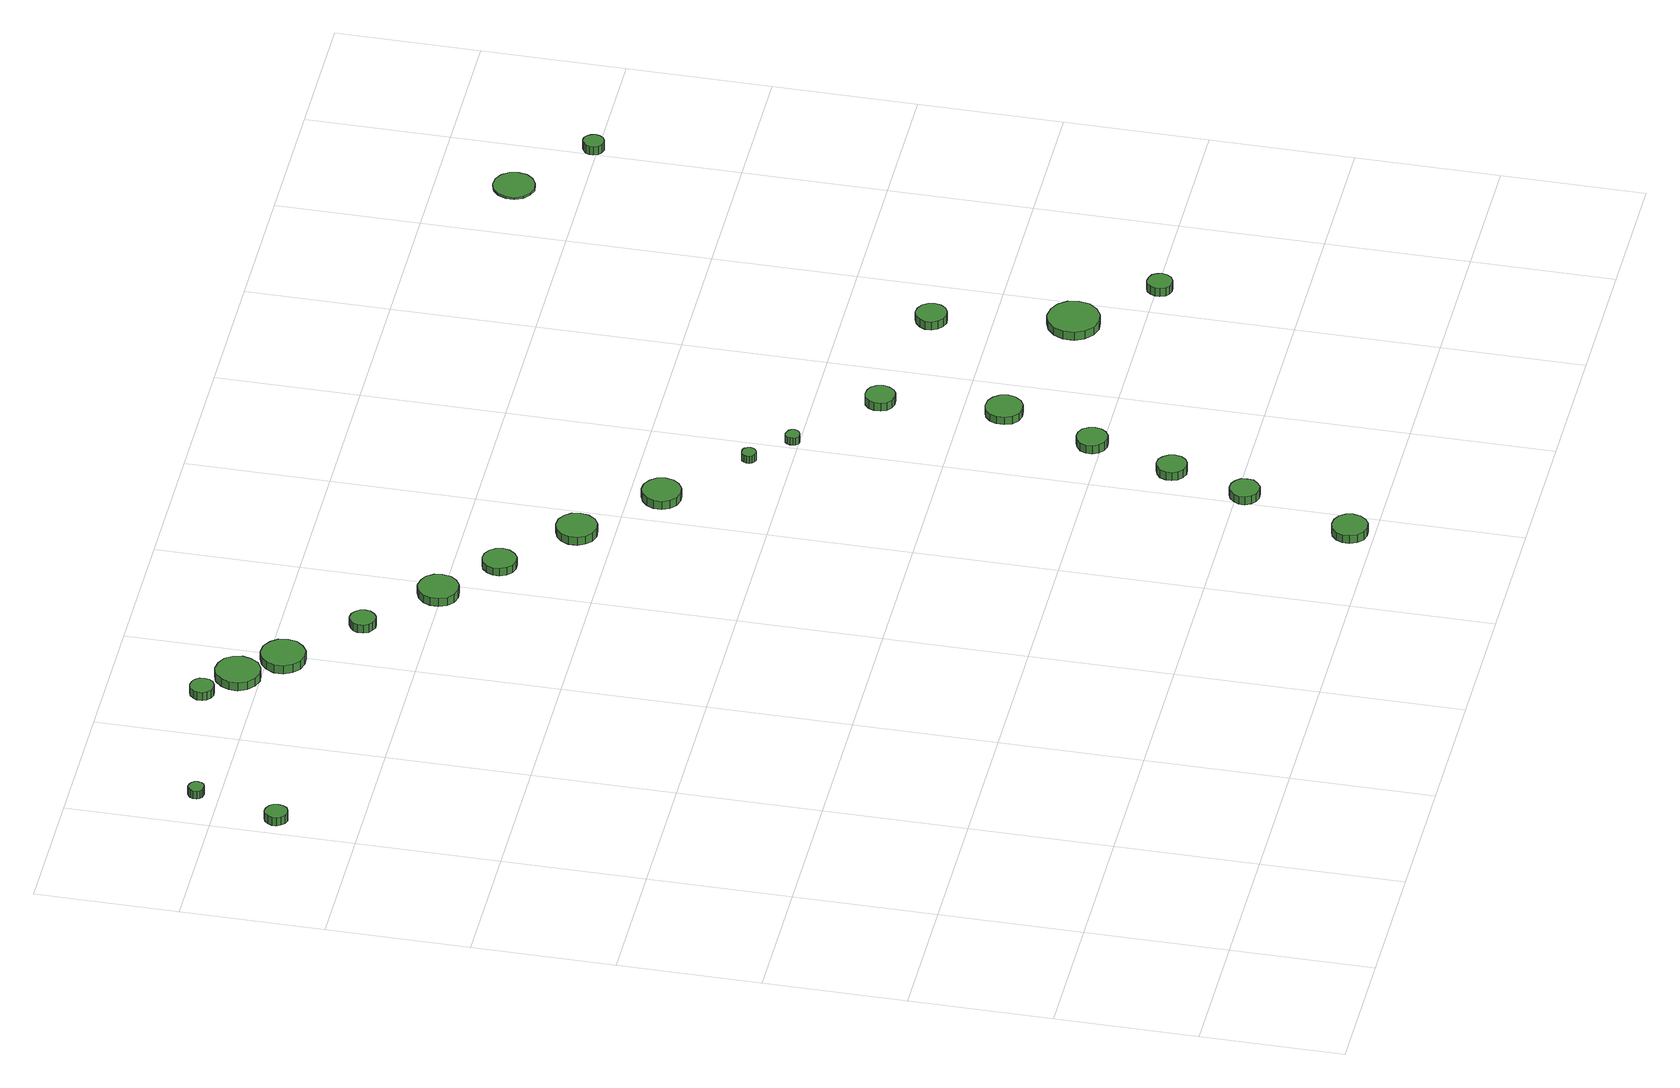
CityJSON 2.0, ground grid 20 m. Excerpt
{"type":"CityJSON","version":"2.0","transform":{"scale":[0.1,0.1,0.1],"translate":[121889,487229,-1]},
"CityObjects":{
"tree1":{"type":"SolitaryVegetationObject","attributes":{"function":"something"},"geometry":[{"type":"MultiSurface","lod":"1","boundaries":[[[0,1,2,3,4,5,6,7,8,9,10,11,12,13,14]],[[15,16,17,18,19,20,21,22,23,24,25,26,27,28,29]],[[0,29,28,1]],[[1,28,27,2]],[[2,27,26,3]],[[3,26,25,4]],[[4,25,24,5]],[[5,24,23,6]],[[6,23,22,7]],[[7,22,21,8]],[[8,21,20,9]],[[9,20,19,10]],[[10,19,18,11]],[[11,18,17,12]],[[12,17,16,13]],[[13,16,15,14]],[[14,15,29,0]]]}]},
"tree2":{"type":"SolitaryVegetationObject","attributes":{"function":"something"},"geometry":[{"type":"MultiSurface","lod":"1","boundaries":[[[30,31,32,33,34,35,36,37,38,39,40,41,42,43,44]],[[45,46,47,48,49,50,51,52,53,54,55,56,57,58,59]],[[30,59,58,31]],[[31,58,57,32]],[[32,57,56,33]],[[33,56,55,34]],[[34,55,54,35]],[[35,54,53,36]],[[36,53,52,37]],[[37,52,51,38]],[[38,51,50,39]],[[39,50,49,40]],[[40,49,48,41]],[[41,48,47,42]],[[42,47,46,43]],[[43,46,45,44]],[[44,45,59,30]]]}]},
"tree3":{"type":"SolitaryVegetationObject","attributes":{"function":"something"},"geometry":[{"type":"MultiSurface","lod":"1","boundaries":[[[60,61,62,63,64,65,66,67,68,69,70,71,72,73,74]],[[75,76,77,78,79,80,81,82,83,84,85,86,87,88,89]],[[60,89,88,61]],[[61,88,87,62]],[[62,87,86,63]],[[63,86,85,64]],[[64,85,84,65]],[[65,84,83,66]],[[66,83,82,67]],[[67,82,81,68]],[[68,81,80,69]],[[69,80,79,70]],[[70,79,78,71]],[[71,78,77,72]],[[72,77,76,73]],[[73,76,75,74]],[[74,75,89,60]]]}]},
"tree4":{"type":"SolitaryVegetationObject","attributes":{"function":"something"},"geometry":[{"type":"MultiSurface","lod":"1","boundaries":[[[90,91,92,93,94,95,96,97,98,99,100,101,102,103,104]],[[105,106,107,108,109,110,111,112,113,114,115,116,117,118,119]],[[90,119,118,91]],[[91,118,117,92]],[[92,117,116,93]],[[93,116,115,94]],[[94,115,114,95]],[[95,114,113,96]],[[96,113,112,97]],[[97,112,111,98]],[[98,111,110,99]],[[99,110,109,100]],[[100,109,108,101]],[[101,108,107,102]],[[102,107,106,103]],[[103,106,105,104]],[[104,105,119,90]]]}]},
"tree5":{"type":"SolitaryVegetationObject","attributes":{"function":"something"},"geometry":[{"type":"MultiSurface","lod":"1","boundaries":[[[120,121,122,123,124,125,126,127,128,129,130,131,132,133,134]],[[135,136,137,138,139,140,141,142,143,144,145,146,147,148,149]],[[120,149,148,121]],[[121,148,147,122]],[[122,147,146,123]],[[123,146,145,124]],[[124,145,144,125]],[[125,144,143,126]],[[126,143,142,127]],[[127,142,141,128]],[[128,141,140,129]],[[129,140,139,130]],[[130,139,138,131]],[[131,138,137,132]],[[132,137,136,133]],[[133,136,135,134]],[[134,135,149,120]]]}]},
"tree6":{"type":"SolitaryVegetationObject","attributes":{"function":"something"},"geometry":[{"type":"MultiSurface","lod":"1","boundaries":[[[150,151,152,153,154,155,156,157,158,159,160,161,162,163,164]],[[165,166,167,168,169,170,171,172,173,174,175,176,177,178,179]],[[150,179,178,151]],[[151,178,177,152]],[[152,177,176,153]],[[153,176,175,154]],[[154,175,174,155]],[[155,174,173,156]],[[156,173,172,157]],[[157,172,171,158]],[[158,171,170,159]],[[159,170,169,160]],[[160,169,168,161]],[[161,168,167,162]],[[162,167,166,163]],[[163,166,165,164]],[[164,165,179,150]]]}]},
"tree7":{"type":"SolitaryVegetationObject","attributes":{"function":"something"},"geometry":[{"type":"MultiSurface","lod":"1","boundaries":[[[180,181,182,183,184,185,186,187,188,189,190,191,192,193,194]],[[195,196,197,198,199,200,201,202,203,204,205,206,207,208,209]],[[180,209,208,181]],[[181,208,207,182]],[[182,207,206,183]],[[183,206,205,184]],[[184,205,204,185]],[[185,204,203,186]],[[186,203,202,187]],[[187,202,201,188]],[[188,201,200,189]],[[189,200,199,190]],[[190,199,198,191]],[[191,198,197,192]],[[192,197,196,193]],[[193,196,195,194]],[[194,195,209,180]]]}]},
"tree8":{"type":"SolitaryVegetationObject","attributes":{"function":"something"},"geometry":[{"type":"MultiSurface","lod":"1","boundaries":[[[210,211,212,213,214,215,216,217,218,219,220,221,222,223,224]],[[225,226,227,228,229,230,231,232,233,234,235,236,237,238,239]],[[210,239,238,211]],[[211,238,237,212]],[[212,237,236,213]],[[213,236,235,214]],[[214,235,234,215]],[[215,234,233,216]],[[216,233,232,217]],[[217,232,231,218]],[[218,231,230,219]],[[219,230,229,220]],[[220,229,228,221]],[[221,228,227,222]],[[222,227,226,223]],[[223,226,225,224]],[[224,225,239,210]]]}]},
"tree9":{"type":"SolitaryVegetationObject","attributes":{"function":"something"},"geometry":[{"type":"MultiSurface","lod":"1","boundaries":[[[240,241,242,243,244,245,246,247,248,249,250,251,252,253,254]],[[255,256,257,258,259,260,261,262,263,264,265,266,267,268,269]],[[240,269,268,241]],[[241,268,267,242]],[[242,267,266,243]],[[243,266,265,244]],[[244,265,264,245]],[[245,264,263,246]],[[246,263,262,247]],[[247,262,261,248]],[[248,261,260,249]],[[249,260,259,250]],[[250,259,258,251]],[[251,258,257,252]],[[252,257,256,253]],[[253,256,255,254]],[[254,255,269,240]]]}]},
"tree10":{"type":"SolitaryVegetationObject","attributes":{"function":"something"},"geometry":[{"type":"MultiSurface","lod":"1","boundaries":[[[270,271,272,273,274,275,276,277,278,279,280,281,282,283,284]],[[285,286,287,288,289,290,291,292,293,294,295,296,297,298,299]],[[270,299,298,271]],[[271,298,297,272]],[[272,297,296,273]],[[273,296,295,274]],[[274,295,294,275]],[[275,294,293,276]],[[276,293,292,277]],[[277,292,291,278]],[[278,291,290,279]],[[279,290,289,280]],[[280,289,288,281]],[[281,288,287,282]],[[282,287,286,283]],[[283,286,285,284]],[[284,285,299,270]]]}]},
"tree11":{"type":"SolitaryVegetationObject","attributes":{"function":"something"},"geometry":[{"type":"MultiSurface","lod":"1","boundaries":[[[300,301,302,303,304,305,306,307,308,309,310,311,312,313,314]],[[315,316,317,318,319,320,321,322,323,324,325,326,327,328,329]],[[300,329,328,301]],[[301,328,327,302]],[[302,327,326,303]],[[303,326,325,304]],[[304,325,324,305]],[[305,324,323,306]],[[306,323,322,307]],[[307,322,321,308]],[[308,321,320,309]],[[309,320,319,310]],[[310,319,318,311]],[[311,318,317,312]],[[312,317,316,313]],[[313,316,315,314]],[[314,315,329,300]]]}]},
"tree12":{"type":"SolitaryVegetationObject","attributes":{"function":"something"},"geometry":[{"type":"MultiSurface","lod":"1","boundaries":[[[330,331,332,333,334,335,336,337,338,339,340,341,342,343,344]],[[345,346,347,348,349,350,351,352,353,354,355,356,357,358,359]],[[330,359,358,331]],[[331,358,357,332]],[[332,357,356,333]],[[333,356,355,334]],[[334,355,354,335]],[[335,354,353,336]],[[336,353,352,337]],[[337,352,351,338]],[[338,351,350,339]],[[339,350,349,340]],[[340,349,348,341]],[[341,348,347,342]],[[342,347,346,343]],[[343,346,345,344]],[[344,345,359,330]]]}]},
"tree13":{"type":"SolitaryVegetationObject","attributes":{"function":"something"},"geometry":[{"type":"MultiSurface","lod":"1","boundaries":[[[360,361,362,363,364,365,366,367,368,369,370,371,372,373,374]],[[375,376,377,378,379,380,381,382,383,384,385,386,387,388,389]],[[360,389,388,361]],[[361,388,387,362]],[[362,387,386,363]],[[363,386,385,364]],[[364,385,384,365]],[[365,384,383,366]],[[366,383,382,367]],[[367,382,381,368]],[[368,381,380,369]],[[369,380,379,370]],[[370,379,378,371]],[[371,378,377,372]],[[372,377,376,373]],[[373,376,375,374]],[[374,375,389,360]]]}]},
"tree14":{"type":"SolitaryVegetationObject","attributes":{"function":"something"},"geometry":[{"type":"MultiSurface","lod":"1","boundaries":[[[390,391,392,393,394,395,396,397,398,399,400,401,402,403,404]],[[405,406,407,408,409,410,411,412,413,414,415,416,417,418,419]],[[390,419,418,391]],[[391,418,417,392]],[[392,417,416,393]],[[393,416,415,394]],[[394,415,414,395]],[[395,414,413,396]],[[396,413,412,397]],[[397,412,411,398]],[[398,411,410,399]],[[399,410,409,400]],[[400,409,408,401]],[[401,408,407,402]],[[402,407,406,403]],[[403,406,405,404]],[[404,405,419,390]]]}]},
"tree15":{"type":"SolitaryVegetationObject","attributes":{"function":"something"},"geometry":[{"type":"MultiSurface","lod":"1","boundaries":[[[420,421,422,423,424,425,426,427,428,429,430,431,432,433,434]],[[435,436,437,438,439,440,441,442,443,444,445,446,447,448,449]],[[420,449,448,421]],[[421,448,447,422]],[[422,447,446,423]],[[423,446,445,424]],[[424,445,444,425]],[[425,444,443,426]],[[426,443,442,427]],[[427,442,441,428]],[[428,441,440,429]],[[429,440,439,430]],[[430,439,438,431]],[[431,438,437,432]],[[432,437,436,433]],[[433,436,435,434]],[[434,435,449,420]]]}]},
"tree16":{"type":"SolitaryVegetationObject","attributes":{"function":"something"},"geometry":[{"type":"MultiSurface","lod":"1","boundaries":[[[450,451,452,453,454,455,456,457,458,459,460,461,462,463,464]],[[465,466,467,468,469,470,471,472,473,474,475,476,477,478,479]],[[450,479,478,451]],[[451,478,477,452]],[[452,477,476,453]],[[453,476,475,454]],[[454,475,474,455]],[[455,474,473,456]],[[456,473,472,457]],[[457,472,471,458]],[[458,471,470,459]],[[459,470,469,460]],[[460,469,468,461]],[[461,468,467,462]],[[462,467,466,463]],[[463,466,465,464]],[[464,465,479,450]]]}]},
"tree17":{"type":"SolitaryVegetationObject","attributes":{"function":"something"},"geometry":[{"type":"MultiSurface","lod":"1","boundaries":[[[480,481,482,483,484,485,486,487,488,489,490,491,492,493,494]],[[495,496,497,498,499,500,501,502,503,504,505,506,507,508,509]],[[480,509,508,481]],[[481,508,507,482]],[[482,507,506,483]],[[483,506,505,484]],[[484,505,504,485]],[[485,504,503,486]],[[486,503,502,487]],[[487,502,501,488]],[[488,501,500,489]],[[489,500,499,490]],[[490,499,498,491]],[[491,498,497,492]],[[492,497,496,493]],[[493,496,495,494]],[[494,495,509,480]]]}]},
"tree18":{"type":"SolitaryVegetationObject","attributes":{"function":"something"},"geometry":[{"type":"MultiSurface","lod":"1","boundaries":[[[510,511,512,513,514,515,516,517,518,519,520,521,522,523,524]],[[525,526,527,528,529,530,531,532,533,534,535,536,537,538,539]],[[510,539,538,511]],[[511,538,537,512]],[[512,537,536,513]],[[513,536,535,514]],[[514,535,534,515]],[[515,534,533,516]],[[516,533,532,517]],[[517,532,531,518]],[[518,531,530,519]],[[519,530,529,520]],[[520,529,528,521]],[[521,528,527,522]],[[522,527,526,523]],[[523,526,525,524]],[[524,525,539,510]]]}]},
"tree19":{"type":"SolitaryVegetationObject","attributes":{"function":"something"},"geometry":[{"type":"MultiSurface","lod":"1","boundaries":[[[540,541,542,543,544,545,546,547,548,549,550,551,552,553,554]],[[555,556,557,558,559,560,561,562,563,564,565,566,567,568,569]],[[540,569,568,541]],[[541,568,567,542]],[[542,567,566,543]],[[543,566,565,544]],[[544,565,564,545]],[[545,564,563,546]],[[546,563,562,547]],[[547,562,561,548]],[[548,561,560,549]],[[549,560,559,550]],[[550,559,558,551]],[[551,558,557,552]],[[552,557,556,553]],[[553,556,555,554]],[[554,555,569,540]]]}]},
"tree20":{"type":"SolitaryVegetationObject","attributes":{"function":"something"},"geometry":[{"type":"MultiSurface","lod":"1","boundaries":[[[570,571,572,573,574,575,576,577,578,579,580,581,582,583,584]],[[585,586,587,588,589,590,591,592,593,594,595,596,597,598,599]],[[570,599,598,571]],[[571,598,597,572]],[[572,597,596,573]],[[573,596,595,574]],[[574,595,594,575]],[[575,594,593,576]],[[576,593,592,577]],[[577,592,591,578]],[[578,591,590,579]],[[579,590,589,580]],[[580,589,588,581]],[[581,588,587,582]],[[582,587,586,583]],[[583,586,585,584]],[[584,585,599,570]]]}]},
"tree21":{"type":"SolitaryVegetationObject","attributes":{"function":"something"},"geometry":[{"type":"MultiSurface","lod":"1","boundaries":[[[600,601,602,603,604,605,606,607,608,609,610,611,612,613,614]],[[615,616,617,618,619,620,621,622,623,624,625,626,627,628,629]],[[600,629,628,601]],[[601,628,627,602]],[[602,627,626,603]],[[603,626,625,604]],[[604,625,624,605]],[[605,624,623,606]],[[606,623,622,607]],[[607,622,621,608]],[[608,621,620,609]],[[609,620,619,610]],[[610,619,618,611]],[[611,618,617,612]],[[612,617,616,613]],[[613,616,615,614]],[[614,615,629,600]]]}]},
"tree22":{"type":"SolitaryVegetationObject","attributes":{"function":"something"},"geometry":[{"type":"MultiSurface","lod":"1","boundaries":[[[630,631,632,633,634,635,636,637,638,639,640,641,642,643,644]],[[645,646,647,648,649,650,651,652,653,654,655,656,657,658,659]],[[630,659,658,631]],[[631,658,657,632]],[[632,657,656,633]],[[633,656,655,634]],[[634,655,654,635]],[[635,654,653,636]],[[636,653,652,637]],[[637,652,651,638]],[[638,651,650,639]],[[639,650,649,640]],[[640,649,648,641]],[[641,648,647,642]],[[642,647,646,643]],[[643,646,645,644]],[[644,645,659,630]]]}]},
"tree23":{"type":"SolitaryVegetationObject","attributes":{"function":"something"},"geometry":[{"type":"MultiSurface","lod":"1","boundaries":[[[660,661,662,663,664,665,666,667,668,669,670,671,672,673,674]],[[675,676,677,678,679,680,681,682,683,684,685,686,687,688,689]],[[660,689,688,661]],[[661,688,687,662]],[[662,687,686,663]],[[663,686,685,664]],[[664,685,684,665]],[[665,684,683,666]],[[666,683,682,667]],[[667,682,681,668]],[[668,681,680,669]],[[669,680,679,670]],[[670,679,678,671]],[[671,678,677,672]],[[672,677,676,673]],[[673,676,675,674]],[[674,675,689,660]]]}]}
},
"vertices":[
[38,1313,30],[37,1320,30],[33,1325,30],[27,1328,30],[21,1329,30],[15,1327,30],[10,1322,30],[7,1316,30],[7,1310,30],[10,1304,30],[15,1299,30],[21,1297,30],[27,1298,30],[33,1301,30],[37,1307,30],[37,1307,17],[33,1301,17],[27,1298,17],[21,1297,17],[15,1299,17],[10,1304,17],[7,1310,17],[7,1316,17],[10,1322,17],[15,1327,17],[21,1329,17],[27,1328,17],[33,1325,17],[37,1320,17],[38,1313,17],
[67,1430,30],[66,1434,30],[63,1438,30],[59,1440,30],[55,1441,30],[50,1439,30],[47,1436,30],[45,1432,30],[45,1427,30],[47,1423,30],[50,1420,30],[55,1419,30],[59,1419,30],[63,1421,30],[66,1425,30],[66,1425,17],[63,1421,17],[59,1419,17],[55,1419,17],[50,1420,17],[47,1423,17],[45,1427,17],[45,1432,17],[47,1436,17],[50,1439,17],[55,1441,17],[59,1440,17],[63,1438,17],[66,1434,17],[67,1430,17],
[303,1469,27],[302,1476,27],[298,1482,27],[292,1485,27],[285,1486,27],[278,1484,27],[273,1479,27],[270,1473,27],[270,1466,27],[273,1460,27],[278,1455,27],[285,1453,27],[292,1454,27],[298,1457,27],[302,1463,27],[302,1463,14],[298,1457,14],[292,1454,14],[285,1453,14],[278,1455,14],[273,1460,14],[270,1466,14],[270,1473,14],[273,1479,14],[278,1484,14],[285,1486,14],[292,1485,14],[298,1482,14],[302,1476,14],[303,1469,14],
[360,1429,29],[357,1442,29],[350,1452,29],[339,1458,29],[326,1460,29],[314,1456,29],[304,1447,29],[299,1435,29],[299,1423,29],[304,1411,29],[314,1402,29],[326,1398,29],[339,1400,29],[350,1406,29],[357,1417,29],[357,1417,16],[350,1406,16],[339,1400,16],[326,1398,16],[314,1402,16],[304,1411,16],[299,1423,16],[299,1435,16],[304,1447,16],[314,1456,16],[326,1460,16],[339,1458,16],[350,1452,16],[357,1442,16],[360,1429,16],
[411,1377,28],[409,1390,28],[401,1400,28],[390,1407,28],[377,1408,28],[365,1404,28],[356,1396,28],[350,1384,28],[350,1371,28],[356,1359,28],[365,1351,28],[377,1347,28],[390,1348,28],[401,1355,28],[409,1365,28],[409,1365,15],[401,1355,15],[390,1348,15],[377,1347,15],[365,1351,15],[356,1359,15],[350,1371,15],[350,1384,15],[356,1396,15],[365,1404,15],[377,1408,15],[390,1407,15],[401,1400,15],[409,1390,15],[411,1377,15],
[499,1289,27],[498,1296,27],[493,1302,27],[487,1306,27],[479,1307,27],[472,1304,27],[467,1299,27],[464,1293,27],[464,1285,27],[467,1278,27],[472,1274,27],[479,1271,27],[487,1272,27],[493,1276,27],[498,1282,27],[498,1282,14],[493,1276,14],[487,1272,14],[479,1271,14],[472,1274,14],[467,1278,14],[464,1285,14],[464,1293,14],[467,1299,14],[472,1304,14],[479,1307,14],[487,1306,14],[493,1302,14],[498,1296,14],[499,1289,14],
[598,1204,28],[596,1215,28],[589,1225,28],[579,1230,28],[567,1232,28],[556,1228,28],[547,1220,28],[543,1210,28],[543,1198,28],[547,1187,28],[556,1179,28],[567,1176,28],[579,1177,28],[589,1183,28],[596,1192,28],[596,1192,15],[589,1183,15],[579,1177,15],[567,1176,15],[556,1179,15],[547,1187,15],[543,1198,15],[543,1210,15],[547,1220,15],[556,1228,15],[567,1232,15],[579,1230,15],[589,1225,15],[596,1215,15],[598,1204,15],
[976,32,31],[974,42,31],[968,50,31],[959,55,31],[948,56,31],[939,53,31],[931,46,31],[927,37,31],[927,27,31],[931,17,31],[939,10,31],[948,7,31],[959,8,31],[968,13,31],[974,22,31],[974,22,18],[968,13,18],[959,8,18],[948,7,18],[939,10,18],[931,17,18],[927,27,18],[927,37,18],[931,46,18],[939,53,18],[948,56,18],[959,55,18],[968,50,18],[974,42,18],[976,32,18],
[675,1136,26],[673,1146,26],[667,1154,26],[659,1159,26],[649,1160,26],[640,1157,26],[633,1150,26],[629,1141,26],[629,1132,26],[633,1123,26],[640,1116,26],[649,1113,26],[659,1114,26],[667,1119,26],[673,1127,26],[673,1127,14],[667,1119,14],[659,1114,14],[649,1113,14],[640,1116,14],[633,1123,14],[629,1132,14],[629,1141,14],[633,1150,14],[640,1157,14],[649,1160,14],[659,1159,14],[667,1154,14],[673,1146,14],[675,1136,14],
[773,1050,27],[771,1062,27],[764,1071,27],[754,1077,27],[742,1078,27],[731,1074,27],[723,1067,27],[718,1056,27],[718,1044,27],[723,1034,27],[731,1026,27],[742,1022,27],[754,1023,27],[764,1029,27],[771,1039,27],[771,1039,14],[764,1029,14],[754,1023,14],[742,1022,14],[731,1026,14],[723,1034,14],[718,1044,14],[718,1056,14],[723,1067,14],[731,1074,14],[742,1078,14],[754,1077,14],[764,1071,14],[771,1062,14],[773,1050,14],
[1027,187,30],[1026,196,30],[1020,203,30],[1013,207,30],[1004,208,30],[996,205,30],[990,199,30],[986,191,30],[986,183,30],[990,175,30],[996,169,30],[1004,167,30],[1013,167,30],[1020,172,30],[1026,179,30],[1026,179,17],[1020,172,17],[1013,167,17],[1004,167,17],[996,169,17],[990,175,17],[986,183,17],[986,191,17],[990,199,17],[996,205,17],[1004,208,17],[1013,207,17],[1020,203,17],[1026,196,17],[1027,187,17],
[876,955,26],[874,966,26],[867,975,26],[857,981,26],[846,982,26],[835,978,26],[827,971,26],[822,961,26],[822,949,26],[827,939,26],[835,931,26],[846,928,26],[857,929,26],[867,935,26],[874,944,26],[874,944,13],[867,935,13],[857,929,13],[846,928,13],[835,931,13],[827,939,13],[822,949,13],[822,961,13],[827,971,13],[835,978,13],[846,982,13],[857,981,13],[867,975,13],[874,966,13],[876,955,13],
[1069,296,24],[1067,304,24],[1062,311,24],[1055,316,24],[1046,317,24],[1038,314,24],[1031,308,24],[1028,300,24],[1028,292,24],[1031,284,24],[1038,278,24],[1046,275,24],[1055,276,24],[1062,280,24],[1067,287,24],[1067,287,11],[1062,280,11],[1055,276,11],[1046,275,11],[1038,278,11],[1031,284,11],[1028,292,11],[1028,300,11],[1031,308,11],[1038,314,11],[1046,317,11],[1055,316,11],[1062,311,11],[1067,304,11],[1069,296,11],
[1110,414,23],[1108,422,23],[1103,430,23],[1095,434,23],[1086,435,23],[1078,432,23],[1071,426,23],[1067,418,23],[1067,409,23],[1071,401,23],[1078,395,23],[1086,392,23],[1095,393,23],[1103,398,23],[1108,405,23],[1108,405,10],[1103,398,10],[1095,393,10],[1086,392,10],[1078,395,10],[1071,401,10],[1067,409,10],[1067,418,10],[1071,426,10],[1078,432,10],[1086,435,10],[1095,434,10],[1103,430,10],[1108,422,10],[1110,414,10],
[967,857,26],[966,861,26],[964,865,26],[960,867,26],[956,867,26],[952,866,26],[949,863,26],[947,859,26],[947,855,26],[949,851,26],[952,849,26],[956,847,26],[960,848,26],[964,850,26],[966,853,26],[966,853,14],[964,850,14],[960,848,14],[956,847,14],[952,849,14],[949,851,14],[947,855,14],[947,859,14],[949,863,14],[952,866,14],[956,867,14],[960,867,14],[964,865,14],[966,861,14],[967,857,14],
[1019,808,26],[1018,812,26],[1016,815,26],[1012,817,26],[1008,818,26],[1004,817,26],[1001,814,26],[1000,810,26],[1000,806,26],[1001,802,26],[1004,799,26],[1008,798,26],[1012,799,26],[1016,801,26],[1018,804,26],[1018,804,14],[1016,801,14],[1012,799,14],[1008,798,14],[1004,799,14],[1001,802,14],[1000,806,14],[1000,810,14],[1001,814,14],[1004,817,14],[1008,818,14],[1012,817,14],[1016,815,14],[1018,812,14],[1019,808,14],
[1154,542,26],[1152,553,26],[1145,562,26],[1136,567,26],[1125,568,26],[1115,565,26],[1107,558,26],[1103,548,26],[1103,537,26],[1107,527,26],[1115,520,26],[1125,517,26],[1136,518,26],[1145,523,26],[1152,532,26],[1152,532,14],[1145,523,14],[1136,518,14],[1125,517,14],[1115,520,14],[1107,527,14],[1103,537,14],[1103,548,14],[1107,558,14],[1115,565,14],[1125,568,14],[1136,567,14],[1145,562,14],[1152,553,14],[1154,542,14],
[1139,711,28],[1137,719,28],[1132,726,28],[1125,730,28],[1116,731,28],[1108,729,28],[1101,723,28],[1098,715,28],[1098,706,28],[1101,698,28],[1108,693,28],[1116,690,28],[1125,691,28],[1132,695,28],[1137,702,28],[1137,702,15],[1132,695,15],[1125,691,15],[1116,690,15],[1108,693,15],[1101,698,15],[1098,706,15],[1098,715,15],[1101,723,15],[1108,729,15],[1116,731,15],[1125,730,15],[1132,726,15],[1137,719,15],[1139,711,15],
[1381,492,27],[1378,507,27],[1369,519,27],[1356,526,27],[1341,528,27],[1327,523,27],[1316,513,27],[1310,500,27],[1310,484,27],[1316,471,27],[1327,461,27],[1341,456,27],[1356,458,27],[1369,465,27],[1378,477,27],[1378,477,14],[1369,465,14],[1356,458,14],[1341,456,14],[1327,461,14],[1316,471,14],[1310,484,14],[1310,500,14],[1316,513,14],[1327,523,14],[1341,528,14],[1356,526,14],[1369,519,14],[1378,507,14],[1381,492,14],
[1333,680,30],[1331,689,30],[1326,696,30],[1318,701,30],[1309,702,30],[1301,699,30],[1294,693,30],[1290,685,30],[1290,676,30],[1294,668,30],[1301,662,30],[1309,659,30],[1318,660,30],[1326,664,30],[1331,671,30],[1331,671,17],[1326,664,17],[1318,660,17],[1309,659,17],[1301,662,17],[1294,668,17],[1290,676,17],[1290,685,17],[1294,693,17],[1301,699,17],[1309,702,17],[1318,701,17],[1326,696,17],[1331,689,17],[1333,680,17],
[1474,397,21],[1472,404,21],[1468,410,21],[1461,413,21],[1454,414,21],[1447,412,21],[1442,407,21],[1439,400,21],[1439,393,21],[1442,386,21],[1447,381,21],[1454,379,21],[1461,380,21],[1468,384,21],[1472,390,21],[1472,390,8],[1468,384,8],[1461,380,8],[1454,379,8],[1447,381,8],[1442,386,8],[1439,393,8],[1439,400,8],[1442,407,8],[1447,412,8],[1454,414,8],[1461,413,8],[1468,410,8],[1472,404,8],[1474,397,8],
[1535,1293,12],[1533,1305,12],[1526,1315,12],[1515,1321,12],[1503,1322,12],[1492,1318,12],[1483,1310,12],[1478,1299,12],[1478,1287,12],[1483,1276,12],[1492,1268,12],[1503,1264,12],[1515,1266,12],[1526,1272,12],[1533,1281,12],[1533,1281,9],[1526,1272,9],[1515,1266,9],[1503,1264,9],[1492,1268,9],[1483,1276,9],[1478,1287,9],[1478,1299,9],[1483,1310,9],[1492,1318,9],[1503,1322,9],[1515,1321,9],[1526,1315,9],[1533,1305,9],[1535,1293,9],
[1620,1205,28],[1618,1211,28],[1615,1215,28],[1610,1219,28],[1604,1219,28],[1598,1217,28],[1593,1213,28],[1591,1208,28],[1591,1202,28],[1593,1196,28],[1598,1192,28],[1604,1190,28],[1610,1191,28],[1615,1194,28],[1618,1199,28],[1618,1199,15],[1615,1194,15],[1610,1191,15],[1604,1190,15],[1598,1192,15],[1593,1196,15],[1591,1202,15],[1591,1208,15],[1593,1213,15],[1598,1217,15],[1604,1219,15],[1610,1219,15],[1615,1215,15],[1618,1211,15],[1620,1205,15]
]}
